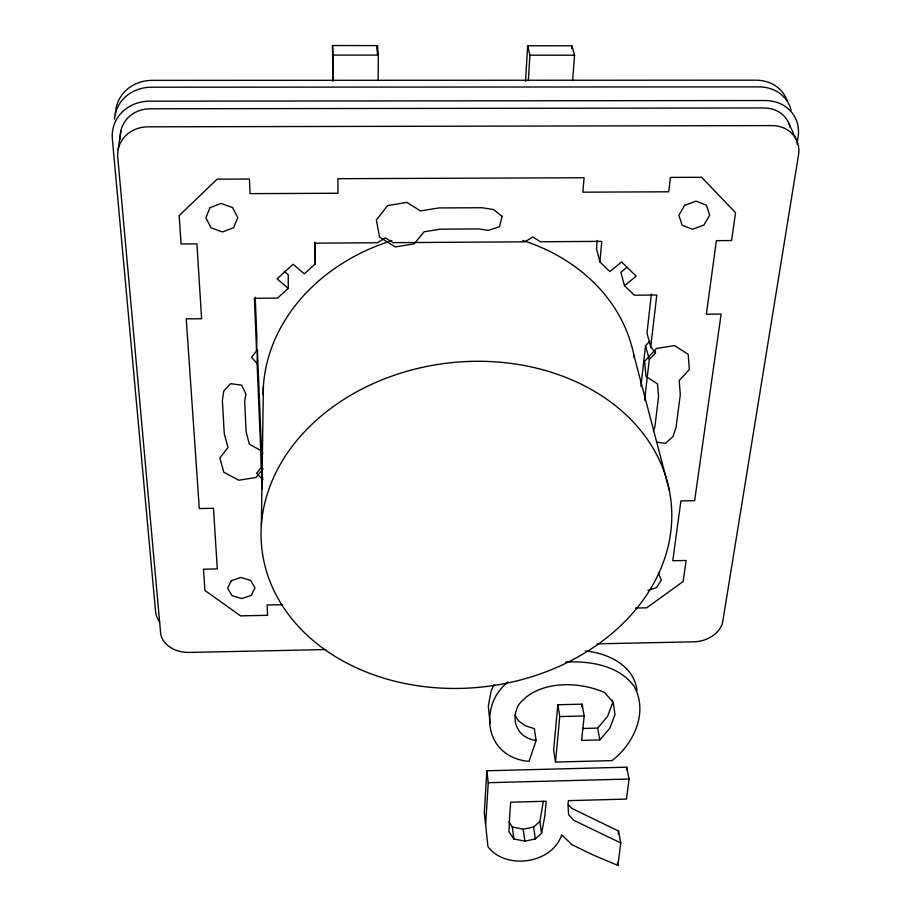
<?xml version="1.0" encoding="UTF-8"?>
<svg xmlns="http://www.w3.org/2000/svg" width="911" height="911" viewBox="0 0 911 911"><rect width="100%" height="100%" fill="white"/><g stroke="black" fill="none" stroke-linecap="round" stroke-linejoin="round"><path stroke-width="1.37" d="M377.416 48.431L377.427 45.596L332.515 45.55L332.868 81.113M378.145 80.623L378.304 55.104L377.427 45.596M262.311 488.877L262.106 464.405M261.366 525.442L263.381 386.401M261.411 467.309L261.628 452.824L257.38 349.596L257.107 363.626L261.411 467.309L256.629 473.208L261.89 478.935M257.107 363.626L251.573 357.294L256.572 350.826L256.856 336.865L255.217 297.316M525.522 81.238L527.64 45.744L571.914 45.789L574.568 55.229L572.62 80.646M528.346 80.715L529.895 55.195L527.64 45.744M620.778 842.96L573.691 820.276L568.555 814.559L568.009 804.675L568.407 800.655L626.461 799.095L629.057 779.042L626.722 767.187L486.85 770.774L484.31 812.646L487.977 846.763C505.901 870.369 552.362 863.742 561.688 834.84L572.097 844.759L592.947 854.905L617.863 865.45L620.778 842.96L618.569 831.06L571.778 808.364L568.373 804.55M485.654 824.614L488.239 782.708L486.85 770.774M571.709 48.613L571.914 45.789M543.332 801.281L539.859 821.449L541.555 833.383L535.281 838.94L524.827 841.172L513.85 838.929L508.987 831.823L509.556 817.622L510.695 802.192L546.156 801.247L544.835 815.869L541.555 833.383M597.24 240.436L596.5 248.612L599.893 261.924L609.903 271.603L621.575 261.947L636.151 276.158L624.502 285.712L634.307 295.187L656.774 295.005L650.761 346.84L655.51 353.115L649.304 359.469L644.589 400.157M507.882 681.872A64.715 46.871 -8.8 0 0 492.441 703.634C483.012 732.376 498.112 758.681 529.018 761.402L536.089 740.506C517.664 737.99 509.67 720.464 518.928 704.397C538.333 680.164 578.542 680.904 604.631 692.599L613.228 702.29L614.982 714.657L609.789 728.242L599.814 739.926L581.639 740.381L584.19 715.978L582.106 704.18L557.828 704.738L553.649 750.174L555.505 762.052L612.01 760.617C633.828 743.911 648.678 712.015 633.976 686.131C618.467 665.178 589.986 660.851 565.583 662.092M599.893 261.924L601.795 241.358L540.28 241.745L532.889 236.928L524.861 241.836L393.062 242.656L385.319 237.828L377.473 242.759L314.933 243.146L315.297 263.917L304.32 273.847L293.103 264.247L277.058 278.857L288.275 288.354L277.491 298.113L254.385 298.307L256.572 350.826M555.505 762.052L559.753 716.547L557.828 704.738M581.822 706.879L582.106 704.18M640.934 386.196L645.535 345.679L649.919 341.158M651.399 294.082L646.969 333.107L650.761 346.84M618.216 833.861L618.569 831.06M626.381 769.863L626.722 767.187M118.179 149.438L120.844 131.15M796.943 144.257L798.07 137.242A40.46 34.584 -31.8 0 0 765.001 100.529L149.814 101.167A40.836 36.634 19.3 0 0 112.349 138.882L155.565 611.475A33.32 25.303 3.4 0 0 159.653 622.076M653.346 431.29L654.941 426.45L658.573 396.547L657.469 383.884L645.979 376.494L644.601 361.348L656.444 348.469L674.584 345.576L688.226 354.379L689.331 369.581L679.219 380.491L680.301 394.679L675.996 427.737L673.024 436.506L665.372 443.35L656.432 442.131M263.131 468.789L256.082 477.478L238.762 480.222L223.776 472.194L219.847 457.971L228.001 447.506L224.254 433.67L222.364 400.145L223.787 390.933L230.585 383.668L241.688 385.182L245.913 393.928L244.683 401.5L246.107 431.803L249.363 444.181L262.095 451.252L262.767 453.849M582.368 728.481L597.639 728.105L607.546 716.445L612.682 702.882L612.283 700.138M508.885 821.893L512.335 826.972L523.244 829.215L533.63 826.994L539.859 821.449M627.167 267.105L620.881 272.275L624.502 285.712M647.96 590.408L656.478 587.606L661.329 580.182L658.402 572.86M488.239 782.708L629.057 779.042M559.753 716.547L584.19 715.978M635.673 608.058L646.73 607.831L683.148 581.48L686.131 560.481L672.762 560.732L680.916 500.913L694.626 500.697L721.136 314.09L706.355 314.227L716.388 240.652L731.59 240.55L735.541 212.741L701.641 177.292L670.394 177.406L668.72 191.8L582.881 192.175L584.088 177.747L337.879 178.693L338.004 193.257L250.047 193.644L249.432 179.046L217.137 179.16L179.148 215.634L181.095 243.977L196.913 243.875L201.604 318.736L186.243 318.873L199.293 508.543L213.493 508.315L217.296 568.942L203.46 569.193L204.929 590.476L240.55 615.859L267.561 615.324L267.128 604.995L282.558 604.699M325.626 649.566L189.146 652.435A27.023 20.315 3.2 0 1 160.598 632.838L117.758 157.227A33.183 29.607 18.2 0 1 148.197 126.823L771.674 125.593A32.864 27.922 -31 0 1 798.491 155.143L722.776 621.416A26.487 19.598 -13.9 0 1 693.829 641.811L597.16 643.849M332.515 45.55L332.97 55.07L378.304 55.104M529.895 55.195L574.568 55.229M585.283 650.989C607.808 652.982 634.318 665.611 636.983 690.618M284.186 271.296L288.229 274.735L288.275 288.354M514.931 715.033L518.336 720.715L525.18 725.691L534.347 728.641L536.089 740.506M788.55 122.678L796.669 140.431M654.815 350.61L655.51 353.115M645.535 345.679L649.304 359.469M522.652 240.447A187.097 156.886 -7.3 0 1 633.805 354.846L669.334 490.323M597.639 728.105L599.814 739.926M617.385 862.797L617.863 865.45M533.63 826.994L535.281 838.94M523.244 829.215L524.827 841.172M512.335 826.972L513.85 838.929M490.084 723.505L488.319 705.991L490.983 691.802A64.26 46.814 -8.8 0 1 494.206 684.571M633.805 354.846L634.067 357.567M376.698 45.596L377.564 55.104M262.63 477.136L262.744 479.96M315.297 263.917L314.807 242.178M332.97 55.07L333.221 80.646M791.124 110.14A39.97 34.333 -32.5 0 0 758.92 86.887L151.533 87.205A40.335 36.338 20.2 0 0 114.467 119.102M120.423 138.871A32.671 29.3 19.3 0 1 150.406 108.773L763.908 107.976A32.363 27.672 -31.8 0 1 790.099 127.312M787.229 100.87A39.731 34.197 -32.8 0 0 755.948 80.191L152.388 80.362A40.095 36.178 20.7 0 0 115.458 114.877M263.108 394.702A187.097 156.886 -7.3 0 1 391.821 240.652M502.098 216.317L499.513 226.725L488.376 230.392L478.958 228.934L440.252 229.162L424.014 231.827L414.243 243.829L395.272 246.927L379.602 237.145L376.345 220.041L387.642 205.567L406.921 202.401L420.506 210.931L438.817 207.936L481.976 207.731L493.466 209.519L502.098 216.317M209.974 207.674L205.875 217.843L211.124 227.887L222.569 231.963L233.569 227.75L237.737 217.672L232.59 207.571L221.066 203.404L209.974 207.674M231.212 580.762L227.625 588.312L232.054 595.68L241.859 598.561L251.345 595.316L254.989 587.8L250.616 580.398L240.755 577.46L231.212 580.762M684.605 205.351L678.877 215.349L682.168 225.222L692.508 229.242L703.861 225.097L709.658 215.19L706.458 205.237L696.061 201.137L684.605 205.351M360.232 669.505A205.943 162.864 -7 0 0 671.76 518.678A205.943 162.864 -7 0 0 367.315 386.344A205.943 162.864 -7 0 0 360.232 669.505"/></g></svg>
